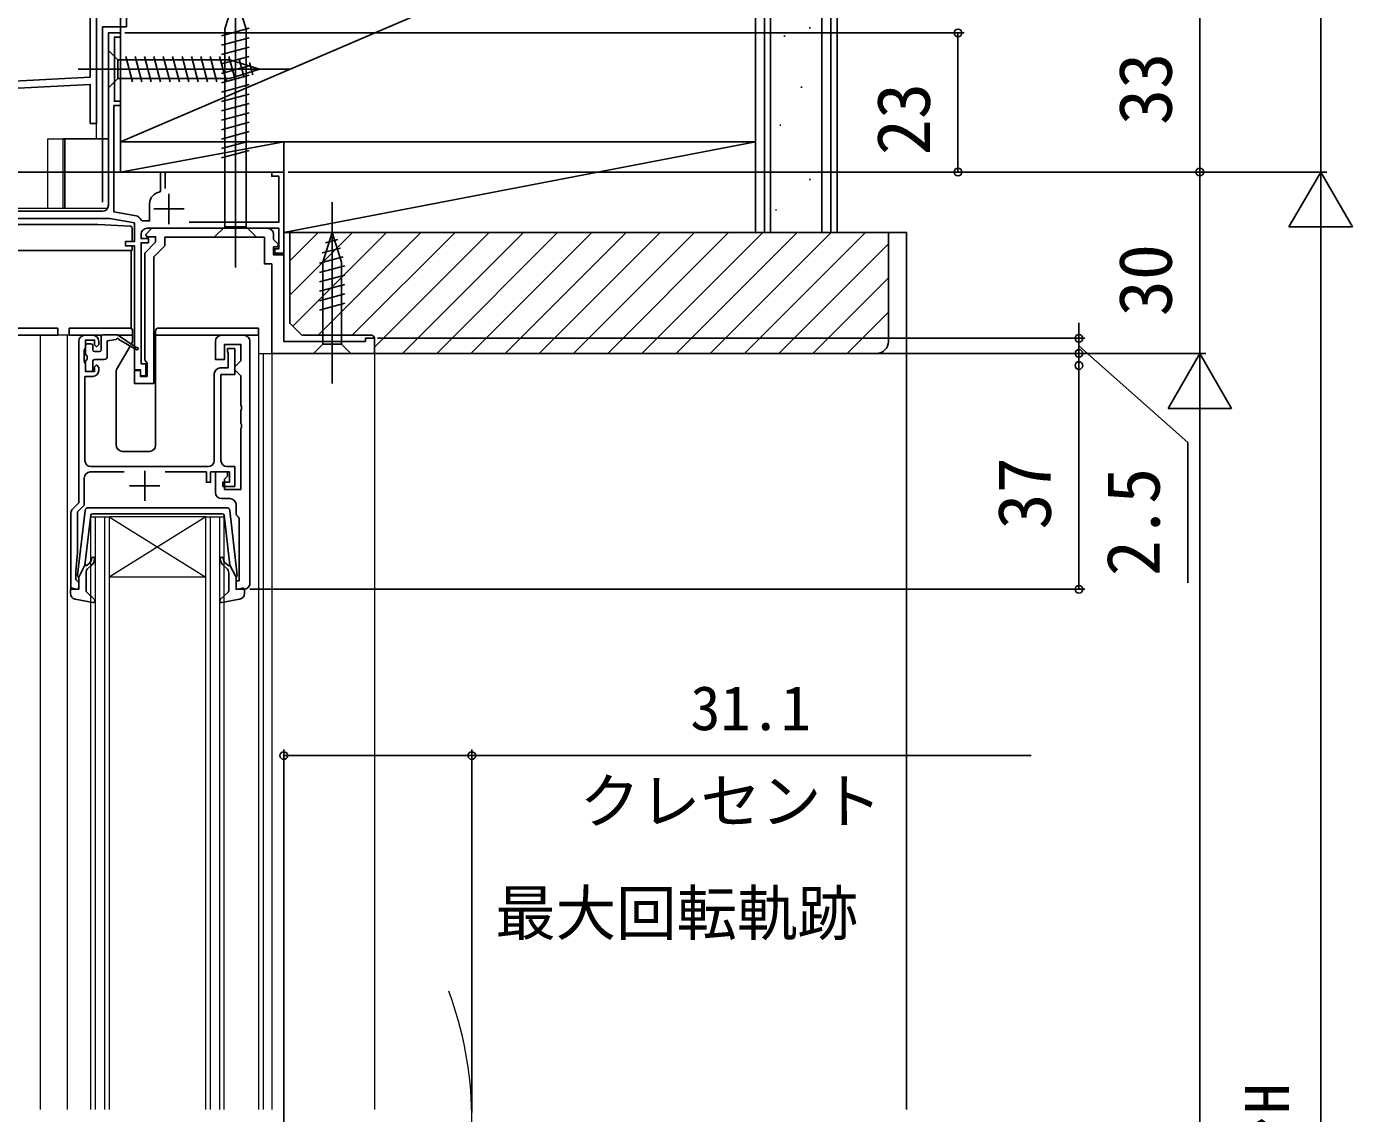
# Model space of a CAD drawing. Units: millimetres, scale not verified. Extents: x -525 to 525, y -782 to 778.
# Drawn here: x -148.3 to 71, y 175 to 354.8 of the extents above; entities that cross this region are included whole.
import ezdxf
from ezdxf.enums import TextEntityAlignment as Align

# ---------------------------------------------------------------- set-up
doc = ezdxf.new("R2010")
doc.units = ezdxf.units.MM
doc.header["$LTSCALE"] = 4
for name, color, linetype in [('0-2_YKK_11', 7, 'Continuous'), ('0-5_YKK_13', 4, 'Continuous'), ('0-7_YKK_D', 6, 'Continuous'), ('0-9_YSS_K', 3, 'Continuous'), ('0-A_YSS_KE', 3, 'Continuous')]:
    doc.layers.add(name, color=color, linetype=linetype)
doc.layers.add('0-4_YKK_12', color=2, linetype='Continuous', lineweight=18)
doc.styles.add('ＭＳ ゴシック', font='')
doc.styles.get('ＭＳ ゴシック').set_extended_font_data('MS Gothic')

msp = doc.modelspace()

# ---------------------------------------------------------------- linework, layer by layer
at = {"layer": '0-2_YKK_11'}
for p, q in [((-124.787, 327.1), (-124.787, 322.1)), ((-127.287, 324.6), (-122.287, 324.6)), ((-137.387, 303.7), (-138.687, 303.7)), ((-112.387, 303.7), (-116.087, 303.7)), ((-111.387, 262.7), (-111.387, 302.7)), ((-117.287, 297.3), (-117.287, 283)), ((-137.787, 281.1), (-132.186, 281.1)), ((-118.287, 282), (-137.687, 282)), ((-128.787, 281.3), (-128.787, 276.3)), ((-131.287, 278.8), (-126.287, 278.8)), ((-116.087, 276.7), (-114.687, 276.7)), ((-113.687, 275.7), (-113.687, 274.4))]:
    msp.add_line(p, q, dxfattribs=at)
for points in [[(-207.144, 342.763), (-137.787, 346.398), (-137.787, 366.698)], [(-136.787, 365.598), (-136.787, 338.698), (-137.787, 338.698), (-137.787, 345.196), (-159.507, 344.058)], [(-134.787, 325.2), (-134.787, 353.7), (-132.787, 353.7), (-132.787, 353), (-133.787, 353), (-133.787, 342.4), (-132.787, 342.4), (-132.787, 341.7), (-133.887, 341.7), (-133.887, 324.1), (-130.214, 323.452)], [(-121.451, 322.4), (-106.587, 322.4), (-106.587, 330), (-107.787, 330), (-107.787, 330.7), (-105.787, 330.7), (-105.787, 317.3), (-107.287, 317.3), (-107.287, 318), (-106.587, 318), (-106.587, 321.4), (-128.387, 321.4)], [(-126.737, 327.255), (-126.187, 327.455), (-126.187, 330.7), (-125.387, 330.7), (-125.387, 327.987)], [(-129.444, 322.8), (-129.161, 322.6), (-127.987, 322.6), (-127.987, 325.47)], [(-191.787, 300.4), (-191.787, 322.7), (-174.687, 323.596), (-174.402, 323.311), (-171.304, 323.473), (-170.987, 323.79), (-163.165, 324.2), (-135.787, 324.2)], [(-129.387, 320.4), (-129.387, 319.7), (-128.187, 319.7), (-128.187, 319), (-129.387, 319), (-129.387, 299), (-128.587, 299), (-128.587, 297), (-129.487, 297), (-129.487, 298), (-130.487, 298), (-130.487, 318.5), (-131.987, 318.5), (-131.987, 319.2), (-130.487, 319.2), (-130.487, 322.282), (-134.559, 323), (-163.134, 323)], [(-127.287, 316.679), (-127.287, 295.7), (-130.487, 295.7), (-130.487, 297.9), (-129.487, 297.9), (-129.487, 296.9), (-128.387, 296.9), (-128.387, 299.1), (-128.587, 299.383), (-128.787, 299.666), (-128.787, 317.3), (-126.987, 319.1), (-126.987, 320), (-128.463, 320), (-128.624, 320.388), (-127.611, 321.4), (-108.487, 321.4)], [(-107.487, 320.4), (-107.487, 319.524), (-106.651, 318.688), (-106.811, 318.3), (-107.487, 318.3), (-107.487, 317), (-105.787, 317), (-105.787, 302.7), (-92.287, 302.7), (-92.287, 303.2), (-90.787, 303.2), (-90.787, 300.7), (-107.787, 300.7), (-107.787, 315.5), (-108.987, 315.5), (-108.987, 319.9), (-125.487, 319.9), (-125.487, 318.479), (-127.287, 316.679)], [(-139.687, 302.7), (-139.687, 276), (-140.694, 274.993)], [(-136.387, 297.9), (-136.387, 298.4), (-136.787, 298.8), (-137.087, 298.5), (-137.087, 297.7), (-138.587, 297.7), (-138.587, 298.9), (-138.687, 299.124), (-138.787, 299.347), (-138.787, 301.253), (-138.687, 301.476), (-138.587, 301.7), (-138.587, 302.9), (-137.087, 302.9), (-137.087, 302.1), (-136.787, 301.8), (-136.387, 302.2), (-136.387, 302.7)], [(-117.087, 302.7), (-117.087, 299.7), (-115.587, 299.7), (-115.587, 302.2), (-112.887, 302.2), (-112.887, 299.5), (-113.387, 299), (-113.887, 298.5), (-113.887, 298), (-113.387, 297.5), (-112.887, 297), (-112.887, 292.158), (-112.767, 291.975), (-112.767, 291.425), (-112.887, 291.242), (-112.887, 289.158), (-112.767, 288.975), (-112.767, 288.425), (-112.887, 288.242), (-112.887, 278.2), (-115.587, 278.2), (-115.587, 279.9), (-115.087, 280.4), (-115.087, 281.1), (-117.087, 281.1), (-117.087, 277.7)], [(-116.187, 283), (-116.187, 297.2), (-113.887, 297.2), (-113.887, 301.5), (-115.087, 301.5), (-115.087, 301.1), (-115.037, 300.934), (-114.987, 300.768), (-114.987, 298.3), (-116.287, 298.3)], [(-138.687, 283), (-138.687, 296.9), (-137.387, 296.9)], [(-125.389, 281.1), (-118.587, 281.1), (-118.587, 279.4), (-117.887, 279.4), (-117.887, 281.1), (-114.787, 281.1), (-114.787, 279.4), (-115.887, 279.4), (-115.887, 278.7), (-113.887, 278.7), (-113.887, 282), (-115.187, 282)], [(-140.987, 274.286), (-140.987, 261.7), (-139.687, 261.7), (-139.687, 262.8), (-139.987, 263.1), (-140.187, 263.3), (-140.187, 264.7), (-139.887, 267.7), (-139.887, 274.527), (-138.787, 275.627), (-138.787, 280.1)], [(-113.303, 273.612), (-113.187, 273.375), (-113.187, 263.1), (-113.687, 263.1), (-113.687, 261.7), (-112.387, 261.7)]]:
    msp.add_lwpolyline(points, dxfattribs=at)
for centre, radius, start, end in [((-126.087, 325.47), 1.9, 110.00001, 179.99998), ((-135.787, 325.2), 1, 270.00001, 359.99999), ((-130.387, 322.468), 1, 19.43559, 79.99998), ((-128.387, 320.4), 1, 90.00001, 179.99999), ((-108.487, 320.4), 1, 0.00001, 89.99999), ((-138.687, 302.7), 1, 90.00001, 179.99999), ((-137.387, 302.7), 1, 0.00001, 89.99999), ((-116.087, 302.7), 1, 90.00001, 179.99999), ((-112.387, 302.7), 1, 0.00001, 89.99999), ((-116.287, 297.3), 1, 90.00001, 179.99999), ((-137.387, 297.9), 1, 270.00001, 359.99999), ((-137.687, 283), 1, 180.00001, 269.99999), ((-118.287, 283), 1, 270.00001, 359.99999), ((-115.187, 283), 1, 180.00001, 269.99999), ((-137.787, 280.1), 1, 90.00001, 179.99999), ((-116.087, 277.7), 1, 180.00001, 269.99999), ((-114.687, 275.7), 1, 0.00001, 89.99999), ((-139.987, 274.286), 1, 135.00003, 180.00002), ((-112.687, 274.4), 1, 179.99996, 232.02012), ((-112.387, 262.7), 1, 269.99998, 0.00002)]:
    msp.add_arc(centre, radius, start, end, dxfattribs=at)
at = {"layer": '0-4_YKK_12'}
for p, q in [((-132.789, 353.7), (-132.789, 595.7)), ((-136.789, 336.2), (-136.789, 363.698)), ((-134.787, 353.7), (-134.787, 325.2)), ((-132.787, 353.4), (-132.787, 353.7)), ((-142.289, 324.7), (-142.289, 336.2)), ((-105.787, 330.7), (-132.787, 330.7)), ((-105.787, 330.7), (-105.787, 303)), ((-163.179, 324.7), (-134.921, 324.7)), ((-146.087, 303.7), (-146.087, 175.7)), ((-137.387, 303.7), (-146.087, 303.7)), ((-141.587, 303.7), (-141.587, 175.7)), ((-109.987, 303.7), (-109.987, 175.7)), ((-109.987, 300.7), (-90.787, 300.7)), ((-109.187, 300.7), (-109.187, 175.7)), ((-107.787, 300.7), (-107.787, 175.7)), ((-90.787, 300.7), (-90.787, 175.7)), ((-136.987, 273.7), (-136.987, 175.7)), ((-135.387, 175.7), (-135.387, 273.7)), ((-134.687, 273.7), (-134.687, 175.7)), ((-118.687, 273.7), (-134.687, 273.7)), ((-118.687, 273.7), (-134.687, 263.7)), ((-134.687, 273.7), (-118.687, 263.7)), ((-117.987, 273.7), (-117.987, 175.7)), ((-116.387, 175.7), (-116.387, 273.7)), ((-115.687, 273.7), (-115.687, 175.7)), ((-118.687, 263.7), (-134.687, 263.7))]:
    msp.add_line(p, q, dxfattribs=at)
for points in [[(-134.787, 353.7), (-132.787, 353.7), (-132.787, 330.7)], [(-144.789, 324.7), (-144.789, 336.2), (-136.789, 336.2)], [(-137.687, 175.7), (-137.687, 273.7), (-134.687, 273.7)], [(-118.687, 175.7), (-118.687, 273.7), (-115.687, 273.7)]]:
    msp.add_lwpolyline(points, dxfattribs=at)
msp.add_circle((-229.788, 443.699), 90, dxfattribs=at)
msp.add_arc((-134.69, 174.2), 60.002, 340.85948, 20.55554, dxfattribs=at)
at = {"layer": '0-5_YKK_13'}
for p, q in [((-113.786, 314.9), (-113.786, 364.9)), ((-113.786, 359.9), (-115.536, 354.35)), ((-113.786, 359.9), (-112.036, 354.35)), ((-111.493, 354.458), (-116.086, 353.227)), ((-115.536, 321.65), (-115.536, 354.35)), ((-112.036, 321.65), (-112.036, 354.35)), ((-111.486, 352.907), (-116.086, 351.675)), ((-111.486, 351.354), (-116.086, 350.122)), ((-134.787, 350.8), (-134.787, 344.6)), ((-134.787, 350.8), (-133.237, 349.25)), ((-114.703, 349.25), (-133.237, 349.25)), ((-133.237, 349.25), (-133.237, 346.15)), ((-130.811, 345.6), (-131.936, 349.8)), ((-129.258, 345.6), (-130.383, 349.8)), ((-127.705, 345.6), (-128.83, 349.8)), ((-126.152, 345.6), (-127.277, 349.8)), ((-124.599, 345.6), (-125.724, 349.8)), ((-123.046, 345.6), (-124.172, 349.8)), ((-121.493, 345.6), (-122.619, 349.8)), ((-119.94, 345.6), (-121.066, 349.8)), ((-118.387, 345.6), (-119.513, 349.8)), ((-116.835, 345.6), (-117.96, 349.8)), ((-115.282, 345.6), (-116.407, 349.8)), ((-111.486, 349.801), (-116.086, 348.569)), ((-113.798, 345.859), (-114.854, 349.8)), ((-109.787, 347.7), (-114.703, 349.25)), ((-112.366, 346.31), (-113.18, 349.346)), ((-110.934, 346.762), (-111.483, 348.812)), ((-139.787, 347.7), (-104.787, 347.7)), ((-111.486, 348.248), (-116.086, 347.016)), ((-111.486, 346.695), (-116.086, 345.463)), ((-109.787, 347.7), (-114.703, 346.15)), ((-134.787, 344.6), (-133.237, 346.15)), ((-133.237, 346.15), (-114.703, 346.15)), ((-111.486, 345.143), (-116.086, 343.91)), ((-111.486, 343.59), (-116.086, 342.357)), ((-111.486, 342.037), (-116.086, 340.804)), ((-111.486, 340.484), (-116.086, 339.251)), ((-111.486, 338.931), (-116.086, 337.698)), ((-142.289, 336.2), (-134.787, 336.2)), ((-142.289, 336.2), (-134.787, 336.2)), ((-141.989, 336.2), (-141.989, 324.7)), ((-141.989, 336.2), (-141.989, 324.7)), ((-111.486, 337.378), (-116.086, 336.145)), ((-111.486, 335.825), (-116.086, 334.592)), ((-111.486, 334.272), (-116.086, 333.04)), ((-97.787, 295.7), (-97.787, 325.7)), ((-136.537, 322.004), (-164.137, 322.004)), ((-136.537, 322.004), (-131.121, 321.719)), ((-130.837, 319.2), (-130.837, 321.419)), ((-117.286, 319.9), (-115.536, 321.65)), ((-115.536, 321.65), (-112.036, 321.65)), ((-110.286, 319.9), (-112.036, 321.65)), ((-97.787, 320.7), (-99.337, 315.784)), ((-97.787, 320.7), (-96.237, 315.784)), ((-130.837, 317.704), (-130.837, 318.5)), ((-117.286, 319.9), (-110.286, 319.9)), ((-96.397, 318.121), (-99.433, 317.308)), ((-96.848, 319.553), (-98.898, 319.004)), ((-130.837, 317.704), (-166.911, 317.704)), ((-131.037, 317.469), (-131.037, 317.704)), ((-131.037, 314.404), (-131.037, 317.469)), ((-95.945, 316.689), (-99.887, 315.633)), ((-131.037, 304.836), (-131.037, 314.404)), ((-95.687, 315.206), (-99.887, 314.08)), ((-95.687, 313.653), (-99.887, 312.527)), ((-99.337, 315.784), (-99.337, 302.25)), ((-96.237, 302.25), (-96.237, 315.784)), ((-95.687, 312.1), (-99.887, 310.974)), ((-95.687, 310.547), (-99.887, 309.422)), ((-95.687, 308.994), (-99.887, 307.869)), ((-154.383, 304.9), (-143.183, 304.9)), ((-143.183, 304.9), (-143.183, 303.7)), ((-141.283, 304.9), (-141.283, 303.7)), ((-141.283, 304.9), (-138.583, 304.9)), ((-138.583, 304.9), (-136.483, 304.9)), ((-131.283, 304.9), (-136.483, 304.9)), ((-113.383, 304.9), (-126.483, 304.9)), ((-113.383, 304.9), (-109.983, 304.9)), ((-109.983, 304.9), (-109.983, 303.7)), ((-167.983, 303.7), (-143.183, 303.7)), ((-141.283, 303.7), (-135.905, 303.7)), ((-135.984, 303.498), (-135.984, 301.301)), ((-135.684, 303.798), (-133.286, 303.798)), ((-133.486, 302.998), (-134.984, 302.798)), ((-134.984, 300.201), (-134.984, 302.798)), ((-130.186, 301.671), (-133.286, 303.798)), ((-133.144, 303.7), (-130.783, 303.7)), ((-133.086, 302.998), (-130.186, 301.324)), ((-130.783, 302.757), (-130.783, 304.4)), ((-126.983, 304.4), (-126.983, 285.5)), ((-126.983, 303.7), (-109.983, 303.7)), ((-138.584, 300.601), (-138.584, 302.001)), ((-138.284, 302.301), (-137.684, 302.301)), ((-137.384, 301.301), (-137.384, 302.001)), ((-137.084, 301.001), (-136.284, 301.001)), ((-133.443, 298.07), (-131.22, 301.921)), ((-131.03, 302.25), (-130.824, 302.607)), ((-100.887, 300.7), (-99.337, 302.25)), ((-100.887, 300.7), (-94.687, 300.7)), ((-99.337, 302.25), (-96.237, 302.25)), ((-94.687, 300.7), (-96.237, 302.25)), ((-138.584, 298.001), (-138.584, 299.401)), ((-138.284, 300.301), (-138.284, 299.701)), ((-137.384, 298.001), (-137.384, 299.401)), ((-137.084, 299.701), (-135.484, 299.701)), ((-137.684, 297.701), (-138.284, 297.701)), ((-133.483, 285.5), (-133.483, 297.92)), ((-127.983, 284.5), (-132.483, 284.5)), ((-138.639, 274.753), (-139.885, 264.013)), ((-115.232, 275.195), (-138.142, 275.195)), ((-137.42, 274.195), (-126.687, 274.195)), ((-115.954, 274.195), (-126.687, 274.195)), ((-114.736, 274.753), (-113.489, 264.013)), ((-137.718, 273.93), (-138.674, 265.695)), ((-115.656, 273.93), (-114.701, 265.695)), ((-139.687, 263.695), (-138.674, 265.695)), ((-138.328, 265.682), (-137.944, 266.004)), ((-137.623, 265.621), (-138.13, 265.195)), ((-115.751, 265.621), (-115.244, 265.195)), ((-115.047, 265.682), (-115.43, 266.004)), ((-113.687, 263.695), (-114.701, 265.695)), ((-139.687, 263.695), (-139.687, 261.995)), ((-138.487, 264.429), (-138.487, 261.428)), ((-114.887, 264.429), (-114.887, 261.428)), ((-113.687, 263.695), (-113.687, 261.995)), ((-141.087, 261.027), (-141.087, 261.595)), ((-140.068, 261.706), (-140.707, 261.884)), ((-138.389, 261.206), (-137.085, 260.017)), ((-114.985, 261.206), (-116.289, 260.017)), ((-113.307, 261.706), (-112.668, 261.884)), ((-112.287, 261.027), (-112.287, 261.595)), ((-140.27, 260.044), (-137.342, 259.5)), ((-113.105, 260.044), (-116.032, 259.5))]:
    msp.add_line(p, q, dxfattribs=at)
for centre, radius, start, end in [((-131.137, 321.419), 0.3, 0, 86.98721), ((-131.283, 304.4), 0.5, 0, 90), ((-126.483, 304.4), 0.5, 90, 180), ((-135.684, 303.498), 0.3, 90, 180), ((-133.286, 302.998), 0.2, 0, 180), ((-131.083, 302.757), 0.3, 330, 0), ((-138.284, 302.001), 0.3, 90, 180), ((-138.284, 300.601), 0.3, 180, 270), ((-137.684, 302.001), 0.3, 0, 90), ((-137.084, 301.301), 0.3, 180, 270), ((-136.284, 301.301), 0.3, 270, 0), ((-130.086, 301.498), 0.2, 240.01406, 120.01406), ((-138.284, 299.401), 0.3, 90, 180), ((-137.084, 299.401), 0.3, 90, 180), ((-135.484, 300.201), 0.5, 270, 0), ((-138.284, 298.001), 0.3, 180, 270), ((-137.684, 298.001), 0.3, 270, 0), ((-133.183, 297.92), 0.3, 150, 180), ((-132.483, 285.5), 1, 180, 270), ((-127.983, 285.5), 1, 270, 0), ((-138.142, 274.695), 0.5, 90, 173.37911), ((-137.42, 273.895), 0.3, 90, 173.37911), ((-115.954, 273.895), 0.3, 6.62089, 90), ((-115.232, 274.695), 0.5, 6.62089, 90), ((-138.456, 265.835), 0.2, 173.37911, 310.00001), ((-138.587, 266.77), 1, 310.00001, 0), ((-138.587, 266.77), 1.5, 310.00001, 0), ((-137.337, 266.77), 0.25, 0, 180), ((-116.037, 266.77), 0.25, 0, 180), ((-114.787, 266.77), 1.5, 180, 229.99999), ((-114.787, 266.77), 1, 180, 229.99999), ((-114.918, 265.835), 0.2, 229.99999, 6.62089), ((-139.587, 263.978), 0.3, 173.37911, 250.52878), ((-137.487, 264.429), 1, 130.00001, 180), ((-115.887, 264.429), 1, 360, 49.99999), ((-113.787, 263.978), 0.3, 289.47122, 6.62089), ((-140.787, 261.595), 0.3, 74.43464, 180), ((-140.087, 261.027), 1, 180, 259.48786), ((-139.987, 261.995), 0.3, 254.43464, 0), ((-138.187, 261.428), 0.3, 180, 227.64469), ((-115.187, 261.428), 0.3, 312.35531, 360), ((-113.387, 261.995), 0.3, 180, 285.56536), ((-113.287, 261.027), 1, 280.51214, 0), ((-112.587, 261.595), 0.3, 0, 105.56536), ((-137.287, 259.795), 0.3, 259.48786, 47.64469), ((-116.087, 259.795), 0.3, 132.35531, 280.51214)]:
    msp.add_arc(centre, radius, start, end, dxfattribs=at)
at = {"layer": '0-7_YKK_D'}
for p, q in [((65.713, 595.7), (65.713, 330.7)), ((45.713, 330.7), (45.713, 363.698)), ((-132.087, 353.7), (6.713, 353.7)), ((5.713, 353.7), (5.713, 330.7)), ((-108.487, 330.7), (-344.789, 330.7)), ((-105.087, 330.7), (66.713, 330.7)), ((-105.087, 330.7), (46.713, 330.7)), ((-105.087, 330.7), (66.713, 330.7)), ((-105.087, 330.7), (6.713, 330.7)), ((31.13, 330.7), (46.713, 330.7)), ((45.713, 300.7), (45.713, 330.7)), ((65.713, 330.7), (60.463, 321.607)), ((65.713, 330.7), (70.963, 321.607)), ((65.713, 330.7), (65.713, 312.514)), ((60.463, 321.607), (70.963, 321.607)), ((65.713, 17.2), (65.713, 320.2)), ((25.713, 303.2), (25.713, 305.75)), ((-90.287, 303.2), (26.713, 303.2)), ((25.713, 303.2), (25.713, 300.7)), ((25.713, 303.2), (25.713, 300.7)), ((-90.087, 300.7), (46.713, 300.7)), ((-90.087, 300.7), (46.713, 300.7)), ((-90.087, 300.7), (26.713, 300.7)), ((25.713, 300.7), (25.713, 298.15)), ((45.713, 300.7), (40.463, 291.607)), ((45.713, 300.7), (50.963, 291.607)), ((45.713, 300.7), (45.713, 282.514)), ((24.713, 298.7), (24.713, 298.7)), ((25.713, 261.7), (25.713, 298.7)), ((40.463, 291.607), (50.963, 291.607)), ((45.713, 290.2), (45.713, 57.2)), ((-111.387, 261.7), (26.713, 261.7)), ((-105.787, 44.6), (-105.787, 235.2)), ((-74.687, 175.2), (-74.687, 235.2))]:
    msp.add_line(p, q, dxfattribs=at)
for points in [[(25.713, 301.95), (43.713, 285.971), (43.713, 262.744)], [(-105.787, 234.2), (-74.687, 234.2), (17.829, 234.2)]]:
    msp.add_lwpolyline(points, dxfattribs=at)
for centre in [(5.713, 353.7), (5.713, 330.7), (45.713, 330.7), (45.713, 330.7), (25.713, 303.2), (25.713, 300.7), (25.713, 298.7), (25.713, 261.7), (-105.787, 234.2), (-74.687, 234.2)]:
    msp.add_circle(centre, 0.637, dxfattribs=at)
at = {"layer": '0-9_YSS_K'}
for p, q in [((-26.287, 320.697), (-26.287, 663)), ((-16.787, 320.697), (-16.787, 663)), ((-14.287, 320.697), (-14.287, 663)), ((-132.787, 335.7), (-27.787, 380.7)), ((-23.074, 353.135), (-22.874, 353.135)), ((-18.878, 354.534), (-18.678, 354.534)), ((-20.277, 344.743), (-20.077, 344.743)), ((-23.774, 338.449), (-23.574, 338.449)), ((-105.787, 335.7), (-132.787, 335.7)), ((-105.787, 320.697), (-27.787, 335.697)), ((-18.878, 329.455), (-18.678, 329.455)), ((-24.473, 324.462), (-24.273, 324.462)), ((-105.787, 320.697), (-27.787, 320.697)), ((-104.787, 316.006), (-100.096, 320.697)), ((-104.613, 310.523), (-94.439, 320.697)), ((-104.283, 305.196), (-88.782, 320.697)), ((-100.125, 303.697), (-83.125, 320.697)), ((-94.468, 303.697), (-77.468, 320.697)), ((-90.787, 301.722), (-71.812, 320.697)), ((-86.155, 300.697), (-66.155, 320.697)), ((-80.498, 300.697), (-60.498, 320.697)), ((-74.841, 300.697), (-54.841, 320.697)), ((-69.184, 300.697), (-49.184, 320.697)), ((-63.527, 300.697), (-43.527, 320.697)), ((-57.87, 300.697), (-37.87, 320.697)), ((-52.214, 300.697), (-32.214, 320.697)), ((-46.557, 300.697), (-26.557, 320.697)), ((-40.9, 300.697), (-20.9, 320.697)), ((-35.243, 300.697), (-15.243, 320.697)), ((-29.586, 300.697), (-9.586, 320.697)), ((-23.929, 300.697), (-5.787, 318.839)), ((-18.272, 300.697), (-5.787, 313.183)), ((-12.616, 300.697), (-5.787, 307.526))]:
    msp.add_line(p, q, dxfattribs=at)
for points in [[(-105.787, 330.7), (-132.787, 330.7), (-132.787, 335.7)], [(-105.787, 330.7), (-105.787, 335.7), (-132.787, 330.7)], [(-27.787, 320.697), (-27.787, 335.697), (-105.787, 335.697), (-105.787, 320.697)], [(-5.787, 320.697), (-2.787, 320.697), (-2.787, 175.7)]]:
    msp.add_lwpolyline(points, dxfattribs=at)
at = {"layer": '0-A_YSS_KE'}
for p, q in [((-27.787, 663), (-27.787, 320.697)), ((-25.287, 320.697), (-25.287, 663)), ((-15.287, 663), (-15.287, 320.697)), ((-131.787, 354.702), (-131.787, 406.702)), ((-135.787, 354.702), (-131.787, 354.702)), ((-135.787, 354.702), (-135.787, 325.7)), ((-104.787, 305.7), (-104.787, 320.7)), ((-104.787, 320.7), (-5.787, 320.7)), ((-27.787, 320.7), (-15.287, 320.7)), ((-5.787, 320.7), (-5.787, 302.7)), ((-102.787, 303.7), (-104.787, 305.7)), ((-91.287, 303.7), (-102.787, 303.7)), ((-90.787, 300.7), (-90.787, 303.2)), ((-7.787, 300.7), (-90.787, 300.7))]:
    msp.add_line(p, q, dxfattribs=at)
msp.add_lwpolyline([(-27.787, 335.7), (-27.787, 380.7), (-132.787, 380.7), (-132.787, 335.7)], close=True, dxfattribs=at)
for centre, radius, start, end in [((-91.287, 303.2), 0.5, 0, 90), ((-7.787, 302.7), 2, 270, 0)]:
    msp.add_arc(centre, radius, start, end, dxfattribs=at)

# ---------------------------------------------------------------- texts
at = {"layer": '0-7_YKK_D', "style": 'ＭＳ ゴシック'}
for s, height, p in [('33', 8.798, (43.713, 338.472)), ('23', 8.798, (3.713, 333.473)), ('30', 8.798, (43.713, 306.836)), ('37', 8.798, (23.713, 271.575)), ('2.5', 8.798, (41.713, 263.857)), ('サッシH', 7.331, (62.69, 144.978))]:
    msp.add_text(s, height=height, rotation=90, dxfattribs=at).set_placement(p, align=Align.BOTTOM_LEFT)
for s, p in [('31.1', (-38.546, 236.2)), ('クレセント', (-56.87, 220.836)), ('最大回転軌跡', (-70.819, 202.295))]:
    msp.add_text(s, height=7.331, dxfattribs=at).set_placement(p, align=Align.BOTTOM_LEFT)

doc.saveas('drawing.dxf')
